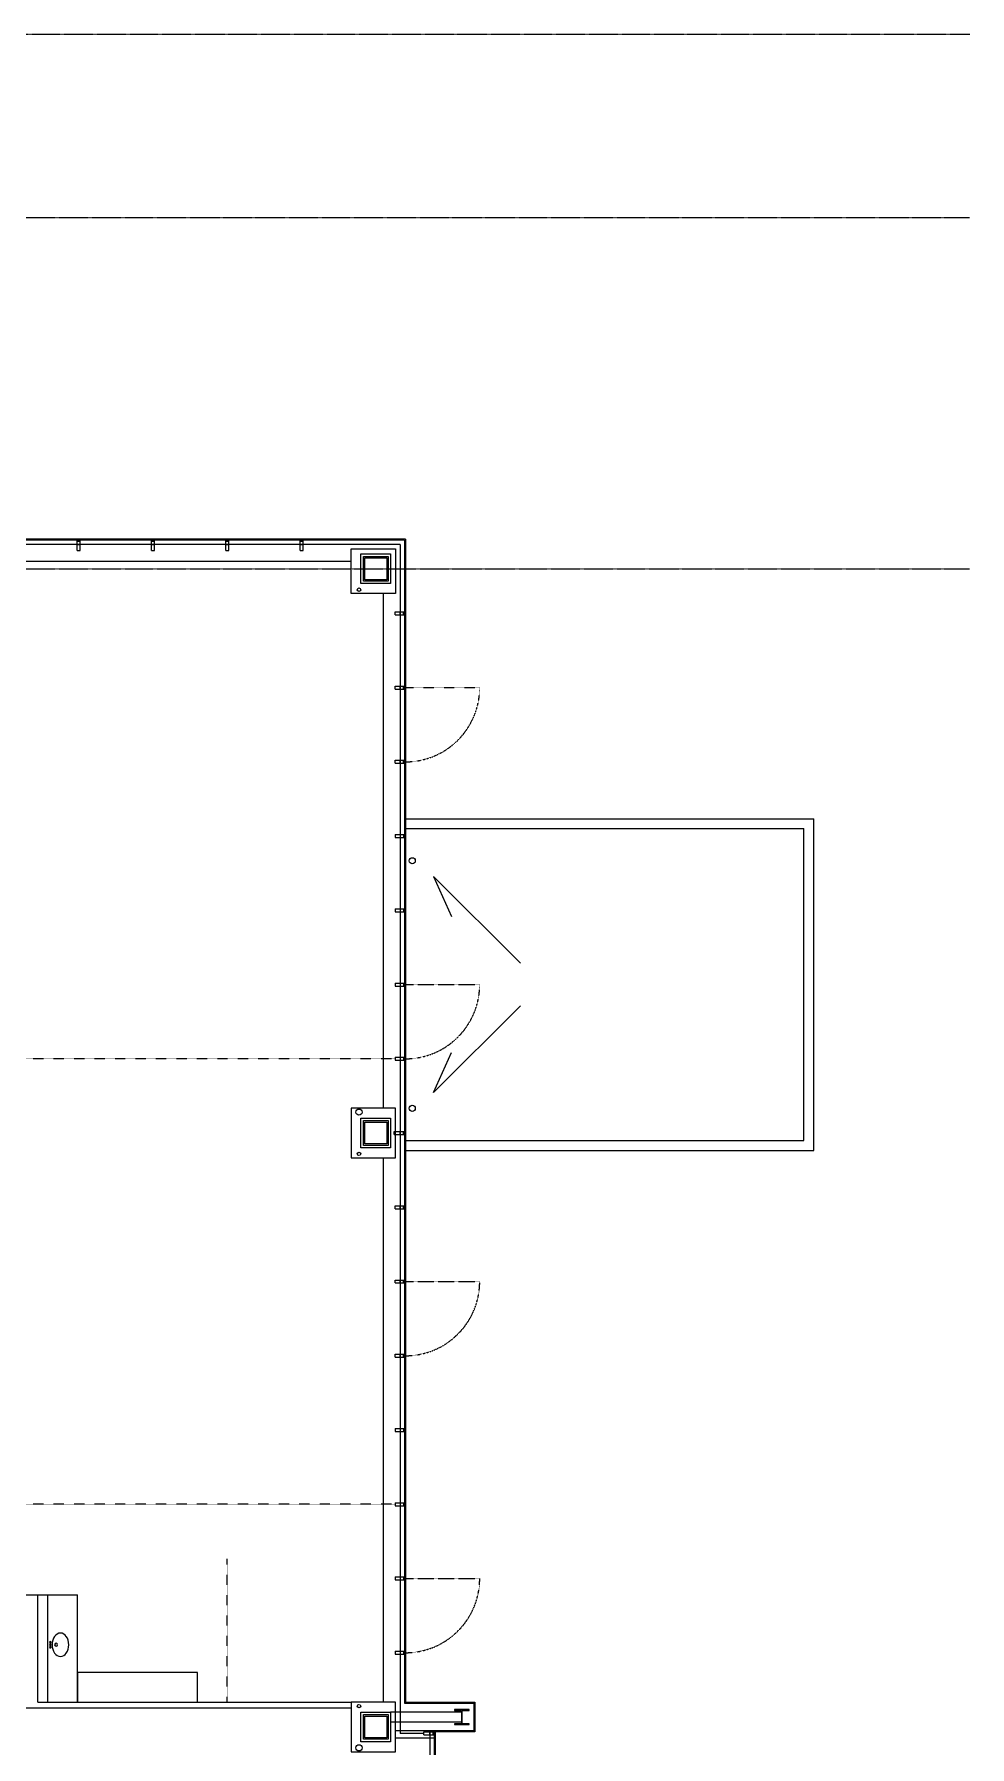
# Model space of a CAD drawing. Extents: x 225000 to 2157367, y 208400 to 840900.
# Drawn here: x 528026 to 546926, y 422802 to 457402 of the extents above; entities that cross this region are included whole.
import ezdxf

# ---------------------------------------------------------------- set-up
doc = ezdxf.new("R2010")
doc.units = 0
doc.header["$LTSCALE"] = 10
doc.linetypes.add('Data Center Layout_L20$0$CENTER', pattern=[2, 1.25, -0.25, 0.25, -0.25])
doc.linetypes.add('Data Center Layout_L20$0$HIDDENK1', pattern=[0.334, 0.167, -0.167])
for name, color, linetype, lineweight in [('Data Center Layout_L20$0$ARC', 252, 'Continuous', 0), ('Data Center Layout_L20$0$K-SIN', 252, 'Data Center Layout_L20$0$CENTER', 9), ('Data Center Layout_L20$0$SUGATA3', 252, 'Continuous', 0)]:
    doc.layers.add(name, color=color, linetype=linetype, lineweight=lineweight)

# ---------------------------------------------------------------- blocks, each defined once
blk = doc.blocks.new('Data Center Layout_L20$0$CIR')
blk.add_circle((0, 14.1), 10.5)
blk = doc.blocks.new('Data Center Layout_L20')
at = {"layer": 'Data Center Layout_L20$0$ARC'}
for p, q in [((535525.59, 247202.31), (522925.59, 247202.31)), ((535525.59, 247202.31), (522925.59, 247202.31)), ((535415.59, 247092.31), (522925.59, 247092.31)), ((535415.59, 247092.31), (522925.59, 247092.31)), ((528895.59, 246972.31), (528895.59, 247181.31)), ((528895.59, 247181.31), (528955.59, 247181.31)), ((528895.59, 247162.31), (528955.59, 247162.31)), ((528895.59, 247092.31), (528955.59, 247092.31)), ((528955.59, 246972.31), (528955.59, 247181.31)), ((530395.59, 246972.31), (530395.59, 247181.31)), ((530395.59, 247181.31), (530455.59, 247181.31)), ((530395.59, 247162.31), (530455.59, 247162.31)), ((530395.59, 247092.31), (530455.59, 247092.31)), ((530455.59, 246972.31), (530455.59, 247181.31)), ((531895.59, 246972.31), (531895.59, 247181.31)), ((531895.59, 247181.31), (531955.59, 247181.31)), ((531895.59, 247162.31), (531955.59, 247162.31)), ((531895.59, 247092.31), (531955.59, 247092.31)), ((531955.59, 246972.31), (531955.59, 247181.31)), ((533395.59, 246972.31), (533395.59, 247181.31)), ((533395.59, 247181.31), (533455.59, 247181.31)), ((533395.59, 247162.31), (533455.59, 247162.31)), ((533395.59, 247092.31), (533455.59, 247092.31)), ((533455.59, 246972.31), (533455.59, 247181.31)), ((535415.59, 247092.31), (535415.59, 223072.31)), ((535415.59, 247092.31), (535415.59, 223072.31)), ((535504.59, 247181.31), (535504.59, 223681.31)), ((535504.59, 247181.31), (535504.59, 223681.31)), ((535525.59, 247202.31), (535525.59, 223702.31)), ((535525.59, 247202.31), (535525.59, 223702.31)), ((528895.59, 246972.31), (528955.59, 246972.31)), ((530395.59, 246972.31), (530455.59, 246972.31)), ((531895.59, 246972.31), (531955.59, 246972.31)), ((533395.59, 246972.31), (533455.59, 246972.31)), ((535316.59, 245732.31), (535525.59, 245732.31)), ((535316.59, 245672.31), (535316.59, 245732.31)), ((535316.59, 245672.31), (535525.59, 245672.31)), ((535415.59, 245672.31), (535415.59, 245732.31)), ((535485.59, 245672.31), (535485.59, 245732.31)), ((535504.59, 245672.31), (535504.59, 245732.31)), ((535316.59, 244232.31), (535525.59, 244232.31)), ((535316.59, 244172.31), (535316.59, 244232.31)), ((535316.59, 244172.31), (535525.59, 244172.31)), ((535415.59, 244172.31), (535415.59, 244232.31)), ((535485.59, 244172.31), (535485.59, 244232.31)), ((535504.59, 244172.31), (535504.59, 244232.31)), ((535316.59, 242732.31), (535525.59, 242732.31)), ((535316.59, 242672.31), (535316.59, 242732.31)), ((535316.59, 242672.31), (535525.59, 242672.31)), ((535415.59, 242672.31), (535415.59, 242732.31)), ((535485.59, 242672.31), (535485.59, 242732.31)), ((535504.59, 242672.31), (535504.59, 242732.31)), ((535316.59, 241232.31), (535525.59, 241232.31)), ((535316.59, 241232.31), (535316.59, 241172.31)), ((535316.59, 241172.31), (535525.59, 241172.31)), ((535415.59, 241232.31), (535415.59, 241172.31)), ((535485.59, 241232.31), (535485.59, 241172.31)), ((535504.59, 241232.31), (535504.59, 241172.31)), ((535316.59, 239732.31), (535316.59, 239672.31)), ((535316.59, 239732.31), (535525.59, 239732.31)), ((535316.59, 239672.31), (535525.59, 239672.31)), ((535415.59, 239732.31), (535415.59, 239672.31)), ((535485.59, 239732.31), (535485.59, 239672.31)), ((535504.59, 239732.31), (535504.59, 239672.31)), ((535316.59, 238232.31), (535316.59, 238172.31)), ((535316.59, 238232.31), (535525.59, 238232.31)), ((535316.59, 238232.31), (535316.59, 238172.31)), ((535316.59, 238232.31), (535525.59, 238232.31)), ((535316.59, 238172.31), (535525.59, 238172.31)), ((535316.59, 238172.31), (535525.59, 238172.31)), ((535415.59, 238232.31), (535415.59, 238172.31)), ((535415.59, 238232.31), (535415.59, 238172.31)), ((535485.59, 238232.31), (535485.59, 238172.31)), ((535485.59, 238232.31), (535485.59, 238172.31)), ((535504.59, 238232.31), (535504.59, 238172.31)), ((535504.59, 238232.31), (535504.59, 238172.31)), ((535316.59, 236732.31), (535316.59, 236672.31)), ((535316.59, 236732.31), (535525.59, 236732.31)), ((535316.59, 236732.31), (535316.59, 236672.31)), ((535316.59, 236732.31), (535525.59, 236732.31)), ((535316.59, 236672.31), (535525.59, 236672.31)), ((535316.59, 236672.31), (535525.59, 236672.31)), ((535415.59, 236732.31), (535415.59, 236672.31)), ((535415.59, 236732.31), (535415.59, 236672.31)), ((535485.59, 236732.31), (535485.59, 236672.31)), ((535485.59, 236732.31), (535485.59, 236672.31)), ((535504.59, 236732.31), (535504.59, 236672.31)), ((535504.59, 236732.31), (535504.59, 236672.31)), ((535175.59, 235277.31), (535175.59, 235127.31)), ((535175.59, 235277.31), (535175.59, 235127.31)), ((535295.59, 235232.31), (535525.59, 235232.31)), ((535295.59, 235172.31), (535295.59, 235232.31)), ((535295.59, 235172.31), (535295.59, 235232.31)), ((535295.59, 235172.31), (535525.59, 235172.31)), ((535316.59, 235232.31), (535525.59, 235232.31)), ((535316.59, 235172.31), (535316.59, 235232.31)), ((535316.59, 235172.31), (535525.59, 235172.31)), ((535415.59, 235172.31), (535415.59, 235232.31)), ((535415.59, 235172.31), (535415.59, 235232.31)), ((535485.59, 235172.31), (535485.59, 235232.31)), ((535485.59, 235172.31), (535485.59, 235232.31)), ((535504.59, 235172.31), (535504.59, 235232.31)), ((535504.59, 235172.31), (535504.59, 235232.31)), ((535525.59, 235172.31), (535525.59, 235232.31)), ((535316.59, 233732.31), (535525.59, 233732.31)), ((535316.59, 233672.31), (535316.59, 233732.31)), ((535316.59, 233672.31), (535525.59, 233672.31)), ((535415.59, 233672.31), (535415.59, 233732.31)), ((535485.59, 233672.31), (535485.59, 233732.31)), ((535504.59, 233672.31), (535504.59, 233732.31)), ((535316.59, 232172.31), (535316.59, 232232.31)), ((535316.59, 232232.31), (535525.59, 232232.31)), ((535316.59, 232172.31), (535525.59, 232172.31)), ((535415.59, 232172.31), (535415.59, 232232.31)), ((535485.59, 232172.31), (535485.59, 232232.31)), ((535504.59, 232172.31), (535504.59, 232232.31)), ((535316.59, 230732.31), (535525.59, 230732.31)), ((535316.59, 230672.31), (535316.59, 230732.31)), ((535316.59, 230672.31), (535525.59, 230672.31)), ((535415.59, 230672.31), (535415.59, 230732.31)), ((535485.59, 230672.31), (535485.59, 230732.31)), ((535504.59, 230672.31), (535504.59, 230732.31)), ((535316.59, 229232.31), (535525.59, 229232.31)), ((535316.59, 229232.31), (535316.59, 229172.31)), ((535316.59, 229172.31), (535525.59, 229172.31)), ((535415.59, 229232.31), (535415.59, 229172.31)), ((535485.59, 229232.31), (535485.59, 229172.31)), ((535316.59, 227732.31), (535316.59, 227672.31)), ((535316.59, 227732.31), (535525.59, 227732.31)), ((535316.59, 227672.31), (535525.59, 227672.31)), ((535415.59, 227732.31), (535415.59, 227672.31)), ((535485.59, 227732.31), (535485.59, 227672.31)), ((535504.59, 227732.31), (535504.59, 227672.31)), ((535316.59, 226232.31), (535316.59, 226172.31)), ((535316.59, 226232.31), (535525.59, 226232.31)), ((535316.59, 226172.31), (535525.59, 226172.31)), ((535415.59, 226232.31), (535415.59, 226172.31)), ((535485.59, 226232.31), (535485.59, 226172.31)), ((535504.59, 226232.31), (535504.59, 226172.31)), ((527775.2, 225872.31), (528100.59, 225872.31)), ((528100.59, 223702.31), (528100.59, 225872.31)), ((535316.59, 224732.31), (535525.59, 224732.31)), ((535316.59, 224732.31), (535316.59, 224672.31)), ((535316.59, 224672.31), (535525.59, 224672.31)), ((535415.59, 224732.31), (535415.59, 224672.31)), ((535485.59, 224732.31), (535485.59, 224672.31)), ((535504.59, 224732.31), (535504.59, 224672.31)), ((534425.59, 223582.31), (527775.2, 223582.31)), ((528100.59, 223702.31), (534425.59, 223702.31)), ((535504.59, 223681.31), (536904.59, 223681.31)), ((535525.59, 223702.31), (536925.59, 223702.31)), ((536904.59, 223681.31), (536904.59, 223123.31)), ((536925.59, 223702.31), (536925.59, 223102.31)), ((536660.59, 223502.31), (535225.59, 223502.31)), ((536660.59, 223302.31), (535225.59, 223302.31)), ((536104.59, 223123.31), (535325.59, 223123.31)), ((536104.59, 222973.31), (535325.59, 222973.31)), ((535895.59, 223072.31), (535415.59, 223072.31)), ((535895.59, 223042.31), (535895.59, 223102.31)), ((535895.59, 223102.31), (536104.59, 223102.31)), ((535895.59, 223042.31), (536104.59, 223042.31)), ((536015.59, 223102.31), (536015.59, 217362.31)), ((536015.59, 223042.31), (536015.59, 223102.31)), ((536085.59, 223042.31), (536085.59, 223102.31)), ((536104.59, 223123.31), (536104.59, 217281.31)), ((536904.59, 223123.31), (536104.59, 223123.31)), ((536104.59, 223042.31), (536104.59, 223102.31)), ((536125.59, 223102.31), (536125.59, 217302.31)), ((536925.59, 223102.31), (536125.59, 223102.31))]:
    blk.add_line(p, q, dxfattribs=at)
at = {"layer": 'Data Center Layout_L20$0$ARC', "linetype": 'Continuous'}
for p, q in [((535504.59, 247181.31), (522925.59, 247181.31)), ((534425.59, 246752.31), (526325.59, 246752.31)), ((535075.59, 246102.31), (535075.59, 235702.31)), ((535075.59, 234702.31), (535075.59, 223702.31))]:
    blk.add_line(p, q, dxfattribs=at)
at = {"layer": 'Data Center Layout_L20$0$ARC', "linetype": 'Data Center Layout_L20$0$HIDDENK1'}
for p, q in [((535525.59, 244202.31), (537025.58, 244202.31)), ((535504.59, 238202.31), (537004.58, 238202.31)), ((535525.59, 238202.31), (537025.58, 238202.31)), ((535316.59, 236702.31), (526325.59, 236702.31)), ((535504.59, 232202.31), (537004.58, 232202.31)), ((535525.59, 232202.31), (537025.58, 232202.31)), ((535316.59, 227702.31), (526325.59, 227702.31)), ((531925.59, 223702.31), (531925.59, 226602.31)), ((535504.59, 226202.31), (537004.58, 226202.31)), ((535525.59, 226202.31), (537025.58, 226202.31))]:
    blk.add_line(p, q, dxfattribs=at)
at = {"layer": 'Data Center Layout_L20$0$ARC'}
for points in [[(534425.59, 247002.31), (535325.59, 247002.31), (535325.59, 246102.31), (534425.59, 246102.31)], [(534625.59, 246902.31), (535225.59, 246902.31), (535225.59, 246302.31), (534625.59, 246302.31)], [(534675.59, 246352.31), (534675.59, 246852.31), (535175.59, 246852.31), (535175.59, 246352.31)], [(534705.59, 246382.31), (534705.59, 246822.31), (535145.59, 246822.31), (535145.59, 246382.31)], [(535325.59, 235702.31), (534425.59, 235702.31), (534425.59, 234702.31), (535325.59, 234702.31), (535325.59, 235702.31)], [(534625.59, 235502.31), (535225.59, 235502.31), (535225.59, 234902.31), (534625.59, 234902.31)], [(534675.59, 234952.31), (534675.59, 235452.31), (535175.59, 235452.31), (535175.59, 234952.31)], [(534705.59, 234982.31), (534705.59, 235422.31), (535145.59, 235422.31), (535145.59, 234982.31)], [(531325.59, 224302.31), (528900.59, 224302.31), (528900.59, 223702.31), (531325.59, 223702.31)], [(535325.59, 223702.31), (534425.59, 223702.31), (534425.59, 222702.31), (535325.59, 222702.31), (535325.59, 223702.31)], [(534625.59, 223502.31), (535225.59, 223502.31), (535225.59, 222902.31), (534625.59, 222902.31)], [(534675.59, 222952.31), (534675.59, 223452.31), (535175.59, 223452.31), (535175.59, 222952.31)], [(534705.59, 222982.31), (534705.59, 223422.31), (535145.59, 223422.31), (535145.59, 222982.31)]]:
    blk.add_lwpolyline(points, close=True, dxfattribs=at)
blk.add_lwpolyline([(536515.59, 223252.31), (536815.59, 223252.31), (536815.59, 223267.31), (536679.34, 223267.31, -0.41421356), (536670.59, 223276.06), (536670.59, 223528.56, -0.41421356), (536679.34, 223537.31), (536815.59, 223537.31), (536815.59, 223552.31), (536515.59, 223552.31), (536515.59, 223537.31), (536651.84, 223537.31, -0.41421356), (536660.59, 223528.56), (536660.59, 223276.06, -0.41421356), (536651.84, 223267.31), (536515.59, 223267.31), (536515.59, 223252.31)], format="xyb", close=True, dxfattribs=at)
for centre, radius in [((534585.84, 246180.4), 35), ((535661.83, 240702.31), 62.5), ((534585.84, 235624.21), 62.5), ((535661.83, 235702.31), 62.5), ((534585.84, 234780.4), 35), ((534585.84, 223624.21), 35), ((534585.84, 222780.4), 62.5)]:
    blk.add_circle(centre, radius, dxfattribs=at)
at = {"layer": 'Data Center Layout_L20$0$ARC', "linetype": 'Data Center Layout_L20$0$HIDDENK1'}
for centre in [(535525.58, 244202.31), (535525.58, 238202.31), (535525.58, 232202.31), (535525.58, 226202.31)]:
    blk.add_arc(centre, 1500, 270.000197, 359.999947, dxfattribs=at)
at = {"layer": 'Data Center Layout_L20$0$ARC', "extrusion": (0, 0, -1)}
for centre, major_axis in [((528350.16, 224912.44), (-10.04, 10.04)), ((528350.16, 224862.44), (10.66, 10.66)), ((528350.16, 224812.44), (-10.04, 10.04)), ((528466.68, 224862.79), (-21.33, 21.33))]:
    blk.add_ellipse(centre, major_axis=major_axis, ratio=1, dxfattribs=at)
at = {"layer": 'Data Center Layout_L20$0$K-SIN'}
for p, q in [((264786.62, 257402.31), (546925.59, 257402.31)), ((265925.59, 253702.31), (546925.59, 253702.31)), ((511425.59, 246602.31), (546925.59, 246602.31))]:
    blk.add_line(p, q, dxfattribs=at)
at = {"layer": 'Data Center Layout_L20$0$SUGATA3'}
for p, q in [((535525.59, 241552.31), (543775.59, 241552.31)), ((543775.59, 234852.31), (543775.59, 241552.31)), ((535525.59, 241352.31), (543575.59, 241352.31)), ((543575.59, 235052.31), (543575.59, 241352.31)), ((535525.59, 235052.31), (543575.59, 235052.31)), ((535525.59, 234852.31), (543775.59, 234852.31)), ((528100.59, 225872.31), (528900.59, 225872.31)), ((528300.59, 223702.31), (528300.59, 225872.31)), ((528900.59, 223702.31), (528900.59, 225872.31)), ((528100.59, 223702.31), (528900.59, 223702.31))]:
    blk.add_line(p, q, dxfattribs=at)
for points in [[(537846.65, 238632.97), (536094.66, 240384.97), (536452.83, 239575.15)], [(537846.65, 237771.64), (536094.66, 236019.64), (536452.83, 236829.46)]]:
    blk.add_lwpolyline(points, dxfattribs=at)
at = {"layer": 'Data Center Layout_L20$0$ARC', "extrusion": (0, 0, -1), "xscale": 22.5, "yscale": 15.975, "zscale": -2.25, "rotation": 90.00000000741123}
blk.add_blockref('Data Center Layout_L20$0$CIR', (-528329.85, 224862.56), dxfattribs=at)

msp = doc.modelspace()

# ---------------------------------------------------------------- block references
msp.add_blockref('Data Center Layout_L20', (0, 200000))

doc.saveas('drawing.dxf')
